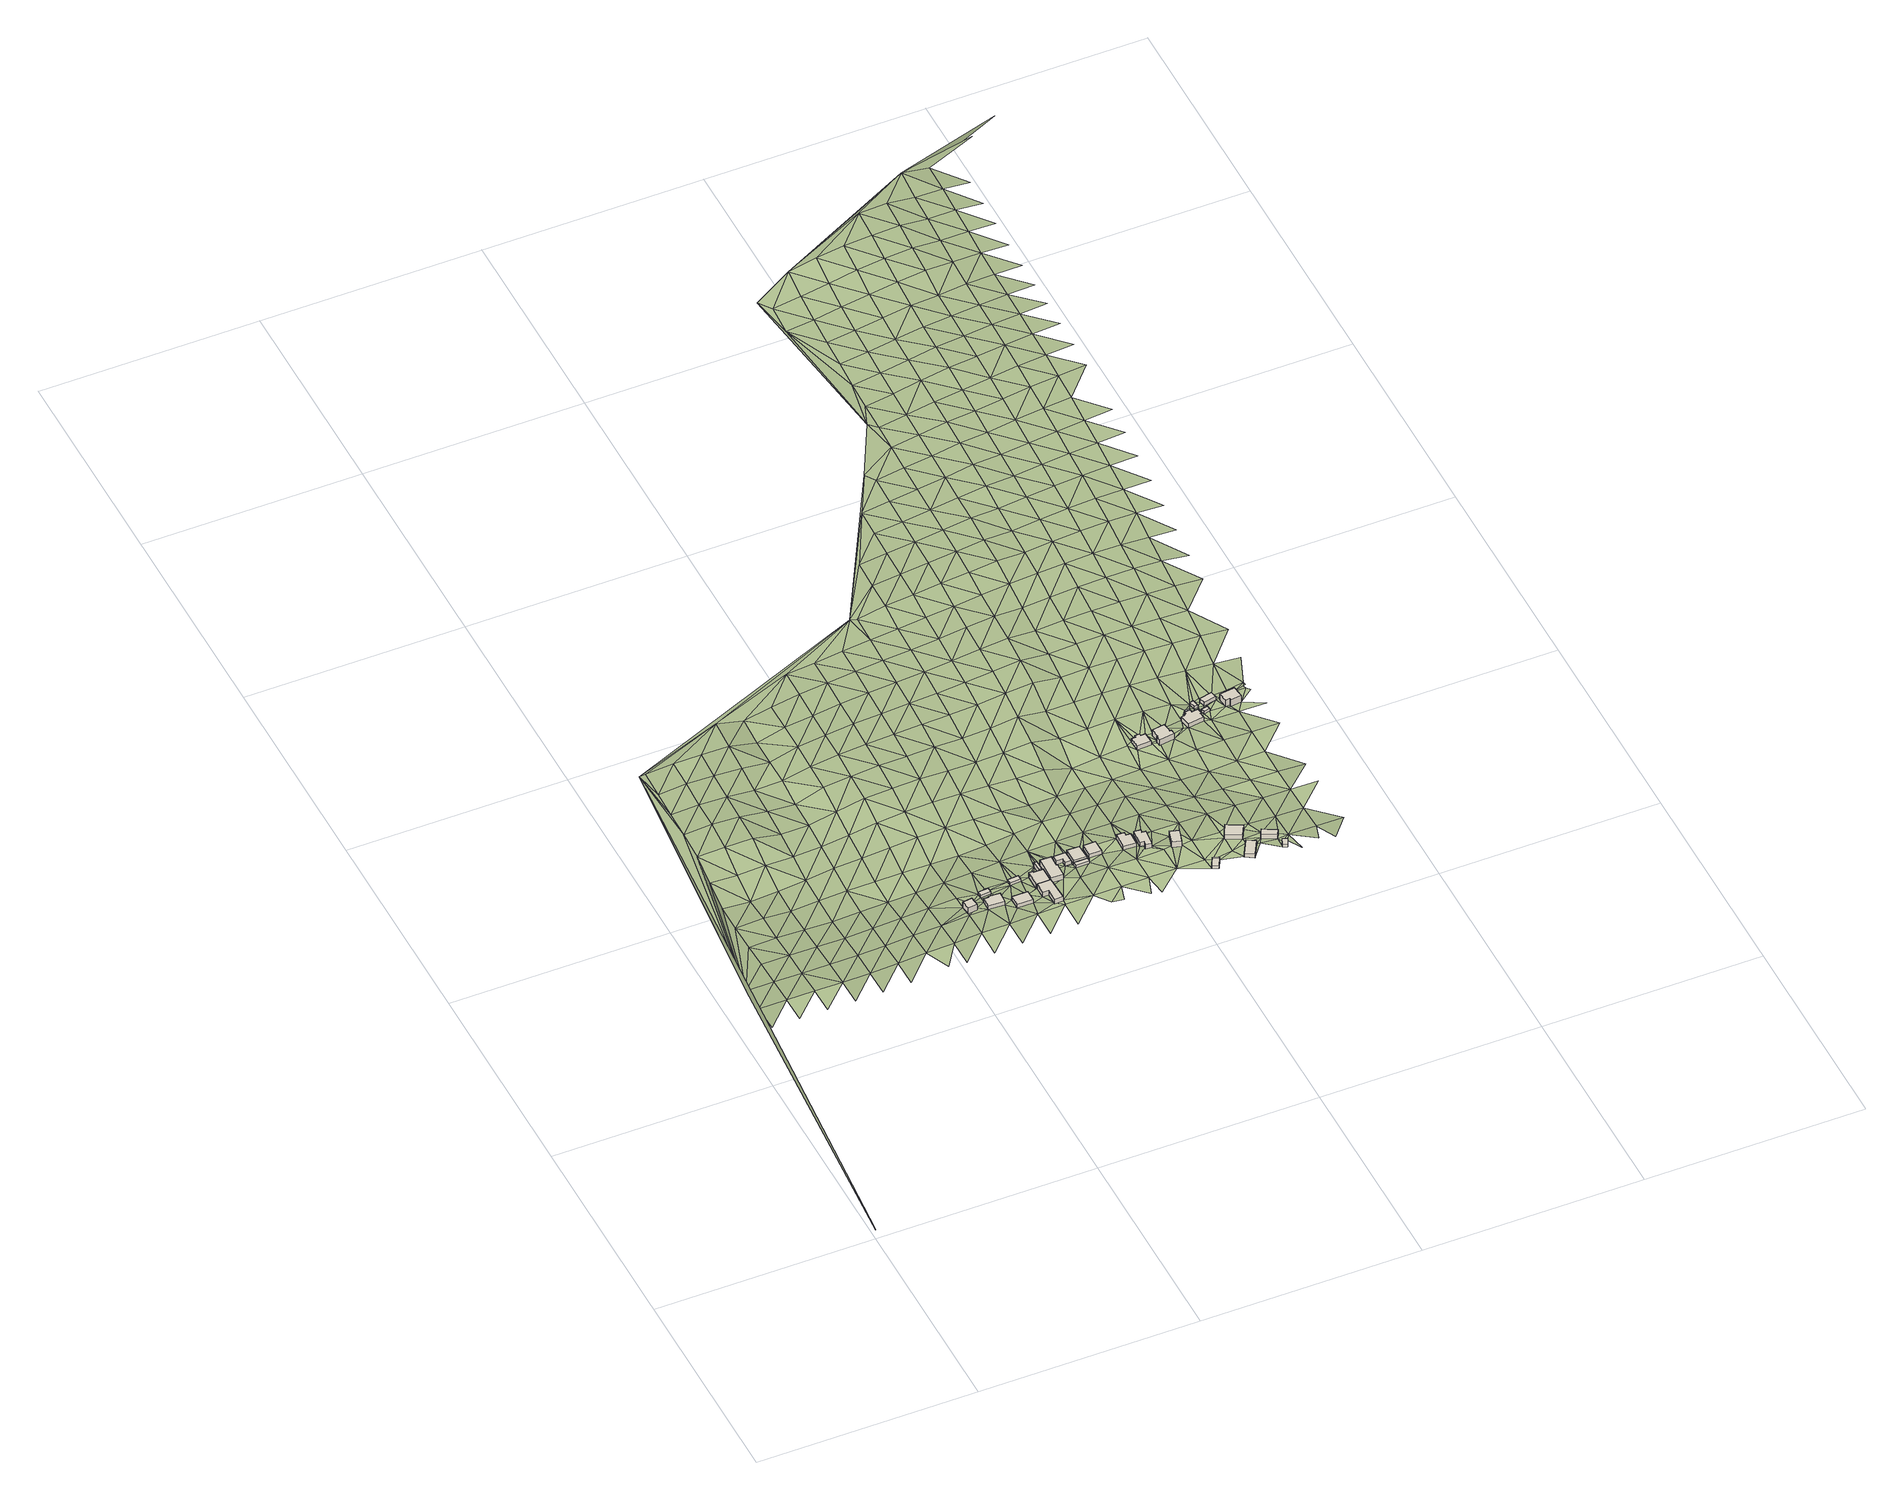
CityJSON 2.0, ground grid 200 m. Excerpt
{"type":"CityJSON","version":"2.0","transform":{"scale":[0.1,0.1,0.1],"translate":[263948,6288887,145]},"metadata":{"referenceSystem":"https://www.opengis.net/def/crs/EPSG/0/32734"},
"CityObjects":{
"building1":{"type":"Building","attributes":{"address":"70 Lang Avenue Mamre 7347 Cape Town","building":"house","building:levels":"1","building_height":4.1,"roof_height":160.22,"ground_height":156.12,"plus_code":"4FRWFFQ6+MFV"},"geometry":[{"type":"Solid","lod":"1","boundaries":[[[[0,1,2,3]],[[1,4,5,2]],[[4,6,7,5]],[[6,0,3,7]],[[3,2,5,7]],[[6,4,1,0]]]]}]},
"building2":{"type":"Building","attributes":{"address":"69 Lang Avenue Mamre 7347 Cape Town","building":"house","building:levels":"1","building_height":4.1,"roof_height":161.01,"ground_height":156.91,"plus_code":"4FRWFFQ6+MHC"},"geometry":[{"type":"Solid","lod":"1","boundaries":[[[[8,9,10,11]],[[9,12,13,10]],[[12,14,15,13]],[[14,16,17,15]],[[16,18,19,17]],[[18,8,11,19]],[[11,10,13,15,17,19]],[[18,16,14,12,9,8]]]]}]},
"building3":{"type":"Building","attributes":{"address":"Mamre 7347 Cape Town","building":"cabin","building:levels":"1","building_height":2.8,"roof_height":157.64,"ground_height":154.84,"plus_code":"4FRWFFQ6+PGH"},"geometry":[{"type":"Solid","lod":"1","boundaries":[[[[20,21,22,23]],[[21,24,25,22]],[[24,26,27,25]],[[26,20,23,27]],[[23,22,25,27]],[[26,24,21,20]]]]}]},
"building4":{"type":"Building","attributes":{"address":"68 Lang Avenue Mamre 7347 Cape Town","building":"house","building:levels":"1","building_height":4.1,"roof_height":162.15,"ground_height":158.05,"plus_code":"4FRWFFQ6+JJQ"},"geometry":[{"type":"Solid","lod":"1","boundaries":[[[[28,29,30,31]],[[29,32,33,30]],[[32,34,35,33]],[[34,28,31,35]],[[31,30,33,35]],[[34,32,29,28]]]]}]},
"building5":{"type":"Building","attributes":{"address":"68 Lang Avenue Mamre 7347 Cape Town","building":"cabin","building:levels":"1","building_height":2.8,"roof_height":159.17,"ground_height":156.37,"plus_code":"4FRWFFQ6+PMM"},"geometry":[{"type":"Solid","lod":"1","boundaries":[[[[36,37,38,39]],[[37,40,41,38]],[[40,42,43,41]],[[42,36,39,43]],[[39,38,41,43]],[[42,40,37,36]]]]}]},
"building6":{"type":"Building","attributes":{"building":"house","building:levels":"1","building_height":4.1,"roof_height":164.06,"ground_height":159.96,"plus_code":"4FRWFFQ6+JQ2"},"geometry":[{"type":"Solid","lod":"1","boundaries":[[[[44,45,46,47]],[[45,48,49,46]],[[48,50,51,49]],[[50,52,53,51]],[[52,54,55,53]],[[54,44,47,55]],[[47,46,49,51,53,55]],[[54,52,50,48,45,44]]]]}]},
"building7":{"type":"Building","attributes":{"address":"67 Lang Avenue Mamre 7347 Cape Town","building":"house","building:levels":"1","building_height":4.1,"roof_height":162.99,"ground_height":158.89,"plus_code":"4FRWFFQ6+MPX"},"geometry":[{"type":"Solid","lod":"1","boundaries":[[[[56,57,58,59]],[[57,60,61,58]],[[60,62,63,61]],[[62,64,65,63]],[[64,66,67,65]],[[66,56,59,67]],[[59,58,61,63,65,67]],[[66,64,62,60,57,56]]]]}]},
"building8":{"type":"Building","attributes":{"address":"Mamre 7347 Cape Town","building":"garage","building:levels":"1","building_height":4.1,"roof_height":161.55,"ground_height":157.45,"plus_code":"4FRWFFQ6+PQV"},"geometry":[{"type":"Solid","lod":"1","boundaries":[[[[68,69,70,71]],[[69,72,73,70]],[[72,74,75,73]],[[74,68,71,75]],[[71,70,73,75]],[[74,72,69,68]]]]}]},
"building9":{"type":"Building","attributes":{"address":"66 Lang Avenue Mamre 7347 Cape Town","building":"house","building:levels":"1","building_height":4.1,"roof_height":162.99,"ground_height":158.89,"plus_code":"4FRWFFQ6+MQX"},"geometry":[{"type":"Solid","lod":"1","boundaries":[[[[76,77,78,79]],[[77,80,81,78]],[[80,82,83,81]],[[82,84,85,83]],[[84,86,87,85]],[[86,76,79,87]],[[79,78,81,83,85,87]],[[86,84,82,80,77,76]]]]}]},
"building10":{"type":"Building","attributes":{"address":"65 Lang Avenue Mamre 7347 Cape Town","building":"house","building:levels":"1","building_height":4.1,"roof_height":161.93,"ground_height":157.83,"plus_code":"4FRWFFQ6+PVR"},"geometry":[{"type":"Solid","lod":"1","boundaries":[[[[88,89,90,91]],[[89,92,93,90]],[[92,94,95,93]],[[94,96,97,95]],[[96,98,99,97]],[[98,88,91,99]],[[91,90,93,95,97,99]],[[98,96,94,92,89,88]]]]}]},
"building11":{"type":"Building","attributes":{"building":"cabin","building:levels":"1","building_height":2.8,"roof_height":160.63,"ground_height":157.83,"plus_code":"4FRWFFQ6+PW2"},"geometry":[{"type":"Solid","lod":"1","boundaries":[[[[100,101,102,103]],[[101,104,105,102]],[[104,106,107,105]],[[106,100,103,107]],[[103,102,105,107]],[[106,104,101,100]]]]}]},
"building12":{"type":"Building","attributes":{"address":"64 Lang Avenue Mamre 7347 Cape Town","building":"house","building:levels":"1","building_height":4.1,"roof_height":161.93,"ground_height":157.83,"plus_code":"4FRWFFQ6+PWV"},"geometry":[{"type":"Solid","lod":"1","boundaries":[[[[108,109,110,111]],[[109,112,113,110]],[[112,114,115,113]],[[114,108,111,115]],[[111,110,113,115]],[[114,112,109,108]]]]}]},
"building13":{"type":"Building","attributes":{"address":"63 Lang Avenue Mamre 7347 Cape Town","building":"house","building:levels":"1","building_height":4.1,"roof_height":162.99,"ground_height":158.89,"plus_code":"4FRWFFQ6+PXM"},"geometry":[{"type":"Solid","lod":"1","boundaries":[[[[116,117,118,119]],[[117,120,121,118]],[[120,122,123,121]],[[122,116,119,123]],[[119,118,121,123]],[[122,120,117,116]]]]}]},
"building14":{"type":"Building","attributes":{"address":"62 Lang Avenue Mamre 7347 Cape Town","building":"house","building:levels":"1","building_height":4.1,"roof_height":162.81,"ground_height":158.71,"plus_code":"4FRWFFQ7+P4C"},"geometry":[{"type":"Solid","lod":"1","boundaries":[[[[124,125,126,127]],[[125,128,129,126]],[[128,130,131,129]],[[130,132,133,131]],[[132,134,135,133]],[[134,124,127,135]],[[127,126,129,131,133,135]],[[134,132,130,128,125,124]]]]}]},
"building15":{"type":"Building","attributes":{"address":"61 Lang Avenue Mamre 7347 Cape Town","building":"house","building:levels":"1","building_height":4.1,"roof_height":163.27,"ground_height":159.17,"plus_code":"4FRWFFQ7+P56"},"geometry":[{"type":"Solid","lod":"1","boundaries":[[[[136,137,138,139]],[[137,140,141,138]],[[140,142,143,141]],[[142,144,145,143]],[[144,146,147,145]],[[146,148,149,147]],[[148,150,151,149]],[[150,136,139,151]],[[139,138,141,143,145,147,149,151]],[[150,148,146,144,142,140,137,136]]]]}]},
"building16":{"type":"Building","attributes":{"address":"59 Lang Avenue Mamre 7347 Cape Town","building":"house","building:levels":"1","building_height":4.1,"roof_height":165.04,"ground_height":160.94,"plus_code":"4FRWFFQ7+M76"},"geometry":[{"type":"Solid","lod":"1","boundaries":[[[[152,153,154,155]],[[153,156,157,154]],[[156,158,159,157]],[[158,152,155,159]],[[155,154,157,159]],[[158,156,153,152]]]]}]},
"building17":{"type":"Building","attributes":{"address":"57 Lang Avenue Mamre 7347 Cape Town","building":"cabin","building:levels":"1","building_height":2.8,"roof_height":163.42,"ground_height":160.62,"plus_code":"4FRWFFQ7+G8G"},"geometry":[{"type":"Solid","lod":"1","boundaries":[[[[160,161,162,163]],[[161,164,165,162]],[[164,166,167,165]],[[166,160,163,167]],[[163,162,165,167]],[[166,164,161,160]]]]}]},
"building18":{"type":"Building","attributes":{"address":"55 Lang Avenue Mamre 7347 Cape Town","building":"house","building:levels":"1","building_height":4.1,"roof_height":163.8,"ground_height":159.7,"plus_code":"4FRWFFQ7+GFM"},"geometry":[{"type":"Solid","lod":"1","boundaries":[[[[168,169,170,171]],[[169,172,173,170]],[[172,174,175,173]],[[174,168,171,175]],[[171,170,173,175]],[[174,172,169,168]]]]}]},
"building19":{"type":"Building","attributes":{"address":"56 Lang Avenue Mamre 7347 Cape Town","building":"house","building:levels":"1","building_height":4.1,"roof_height":164.05,"ground_height":159.95,"plus_code":"4FRWFFQ7+JF6"},"geometry":[{"type":"Solid","lod":"1","boundaries":[[[[176,177,178,179]],[[177,180,181,178]],[[180,182,183,181]],[[182,176,179,183]],[[179,178,181,183]],[[182,180,177,176]]]]}]},
"building20":{"type":"Building","attributes":{"address":"36 Klinker Street Mamre 7347 Cape Town","building":"house","building:levels":"1","building_height":4.1,"roof_height":163.13,"ground_height":159.03,"plus_code":"4FRWFFR7+39M"},"geometry":[{"type":"Solid","lod":"1","boundaries":[[[[184,185,186,187]],[[185,188,189,186]],[[188,190,191,189]],[[190,192,193,191]],[[192,194,195,193]],[[194,196,197,195]],[[196,198,199,197]],[[198,184,187,199]],[[187,186,189,191,193,195,197,199]],[[198,196,194,192,190,188,185,184]]]]}]},
"building21":{"type":"Building","attributes":{"address":"54 Lang Avenue Mamre 7347 Cape Town","building":"house","building:levels":"1","building_height":4.1,"roof_height":163.8,"ground_height":159.7,"plus_code":"4FRWFFQ7+HH7"},"geometry":[{"type":"Solid","lod":"1","boundaries":[[[[200,201,202,203]],[[201,204,205,202]],[[204,206,207,205]],[[206,200,203,207]],[[203,202,205,207]],[[206,204,201,200]]]]}]},
"building22":{"type":"Building","attributes":{"building":"cabin","building:levels":"1","building_height":2.8,"roof_height":161.77,"ground_height":158.97,"plus_code":"4FRWFFQ7+GH9"},"geometry":[{"type":"Solid","lod":"1","boundaries":[[[[208,209,210,211]],[[209,212,213,210]],[[212,214,215,213]],[[214,208,211,215]],[[211,210,213,215]],[[214,212,209,208]]]]}]},
"building23":{"type":"Building","attributes":{"address":"35 Klinker Street Mamre 7347 Cape Town","building":"house","building:levels":"1","building_height":4.1,"roof_height":165.32,"ground_height":161.22,"plus_code":"4FRWFFR7+3FR"},"geometry":[{"type":"Solid","lod":"1","boundaries":[[[[216,217,218,219]],[[217,220,221,218]],[[220,222,223,221]],[[222,224,225,223]],[[224,226,227,225]],[[226,228,229,227]],[[228,230,231,229]],[[230,216,219,231]],[[219,218,221,223,225,227,229,231]],[[230,228,226,224,222,220,217,216]]]]}]},
"building24":{"type":"Building","attributes":{"address":"33 Klinker Street Mamre 7347 Cape Town","building":"house","building:levels":"1","building_height":4.1,"roof_height":162.98,"ground_height":158.88,"plus_code":"4FRWFFR7+4H8"},"geometry":[{"type":"Solid","lod":"1","boundaries":[[[[232,233,234,235]],[[233,236,237,234]],[[236,238,239,237]],[[238,240,241,239]],[[240,242,243,241]],[[242,244,245,243]],[[244,246,247,245]],[[246,248,249,247]],[[248,250,251,249]],[[250,252,253,251]],[[252,254,255,253]],[[254,232,235,255]],[[235,234,237,239,241,243,245,247,249,251,253,255]],[[254,252,250,248,246,244,242,240,238,236,233,232]]]]}]},
"building25":{"type":"Building","attributes":{"building":"cabin","building:levels":"1","building_height":2.8,"roof_height":164.26,"ground_height":161.46,"plus_code":"4FRWFFR7+5J3"},"geometry":[{"type":"Solid","lod":"1","boundaries":[[[[256,257,258,259]],[[257,260,261,258]],[[260,262,263,261]],[[262,256,259,263]],[[259,258,261,263]],[[262,260,257,256]]]]}]},
"building26":{"type":"Building","attributes":{"building":"cabin","building:levels":"1","building_height":2.8,"roof_height":161.03,"ground_height":158.23,"plus_code":"4FRWFFR7+4JQ"},"geometry":[{"type":"Solid","lod":"1","boundaries":[[[[264,265,266,267]],[[265,268,269,266]],[[268,270,271,269]],[[270,264,267,271]],[[267,266,269,271]],[[270,268,265,264]]]]}]},
"building27":{"type":"Building","attributes":{"address":"Klinker Street Mamre 7347 Cape Town","building":"house","building:levels":"1","building_height":4.1,"roof_height":165.56,"ground_height":161.46,"plus_code":"4FRWFFR7+5M3"},"geometry":[{"type":"Solid","lod":"1","boundaries":[[[[272,273,274,275]],[[273,276,277,274]],[[276,278,279,277]],[[278,272,275,279]],[[275,274,277,279]],[[278,276,273,272]]]]}]},
"building28":{"type":"Building","attributes":{"address":"31 Klinker Street Mamre 7347 Cape Town","building":"house","building:levels":"1","building_height":4.1,"roof_height":164.66,"ground_height":160.56,"plus_code":"4FRWFFR7+4QR"},"geometry":[{"type":"Solid","lod":"1","boundaries":[[[[280,281,282,283]],[[281,284,285,282]],[[284,286,287,285]],[[286,288,289,287]],[[288,290,291,289]],[[290,280,283,291]],[[283,282,285,287,289,291]],[[290,288,286,284,281,280]]]]}]},
"terrain1":{"type":"TINRelief","geometry":[{"type":"CompositeSurface","lod":"1","boundaries":[[[292,293,294]],[[295,296,297]],[[292,295,298]],[[295,297,298]],[[299,292,298]],[[300,301,297]],[[302,292,299]],[[303,292,302]],[[304,298,297]],[[305,292,303]],[[297,301,304]],[[299,298,306]],[[307,292,305]],[[299,306,302]],[[308,292,307]],[[306,298,304]],[[301,309,310]],[[311,292,308]],[[312,303,302]],[[301,310,304]],[[302,306,312]],[[311,293,292]],[[303,313,305]],[[314,303,312]],[[304,315,306]],[[310,316,304]],[[307,305,313]],[[303,314,313]],[[316,315,304]],[[317,312,306]],[[318,308,307]],[[319,320,310]],[[317,306,315]],[[307,313,318]],[[314,312,321]],[[322,316,310]],[[311,308,323]],[[308,318,324]],[[312,317,321]],[[311,325,293]],[[313,314,326]],[[320,322,310]],[[315,316,327]],[[308,324,323]],[[328,293,325]],[[325,311,329]],[[314,321,326]],[[318,313,330]],[[327,316,322]],[[293,328,331]],[[317,315,332]],[[311,323,329]],[[328,325,333]],[[330,324,318]],[[320,334,335]],[[330,313,326]],[[315,327,332]],[[336,321,317]],[[325,329,333]],[[331,328,337]],[[322,320,338]],[[339,323,324]],[[324,330,340]],[[317,332,336]],[[321,341,326]],[[328,333,337]],[[335,338,320]],[[322,342,327]],[[324,340,339]],[[326,341,330]],[[343,329,323]],[[321,336,341]],[[342,322,338]],[[344,332,327]],[[323,339,343]],[[329,345,333]],[[340,330,346]],[[347,335,348]],[[293,331,349]],[[342,344,327]],[[341,346,330]],[[350,336,332]],[[329,343,345]],[[337,333,351]],[[352,339,340]],[[353,338,335]],[[340,346,352]],[[332,344,350]],[[331,337,349]],[[341,336,354]],[[333,345,351]],[[335,347,353]],[[338,355,342]],[[356,343,339]],[[339,352,356]],[[336,350,354]],[[346,341,357]],[[355,338,353]],[[344,342,358]],[[345,343,359]],[[341,354,357]],[[343,356,360]],[[352,346,361]],[[344,358,350]],[[358,342,355]],[[362,363,347]],[[337,351,349]],[[343,360,359]],[[345,364,351]],[[352,361,356]],[[353,347,365]],[[361,346,357]],[[350,366,354]],[[345,359,364]],[[358,367,350]],[[365,347,363]],[[355,353,368]],[[360,356,369]],[[361,369,356]],[[350,367,366]],[[370,357,354]],[[351,364,349]],[[353,365,368]],[[371,358,355]],[[359,360,372]],[[373,374,363]],[[354,366,370]],[[369,375,360]],[[361,357,376]],[[371,355,368]],[[359,372,364]],[[367,358,377]],[[360,375,372]],[[369,361,376]],[[378,365,363]],[[376,357,370]],[[358,371,377]],[[366,367,379]],[[363,374,378]],[[0,368,365]],[[349,364,380]],[[381,375,369]],[[372,382,364]],[[369,376,381]],[[367,377,379]],[[365,378,383]],[[366,384,370]],[[383,0,365]],[[364,382,380]],[[371,368,385]],[[368,0,386]],[[372,375,387]],[[388,374,389]],[[366,379,384]],[[375,381,390]],[[391,376,370]],[[386,385,368]],[[378,374,8]],[[372,387,382]],[[392,377,371]],[[375,390,387]],[[383,378,393]],[[293,349,394]],[[391,370,384]],[[6,386,0]],[[381,376,395]],[[8,374,388]],[[371,385,392]],[[378,8,393]],[[380,382,396]],[[377,397,379]],[[395,390,381]],[[382,387,396]],[[395,376,391]],[[18,6,393]],[[386,6,26]],[[386,26,385]],[[384,379,397]],[[393,8,18]],[[377,392,397]],[[380,398,349]],[[18,20,6]],[[26,6,20]],[[399,380,396]],[[388,9,8]],[[14,20,18]],[[18,16,14]],[[400,387,390]],[[391,384,401]],[[388,402,403]],[[390,395,404]],[[405,385,26]],[[20,14,21]],[[397,401,384]],[[388,29,9]],[[385,406,392]],[[390,404,400]],[[24,407,26]],[[12,21,14]],[[396,387,408]],[[395,391,409]],[[29,388,403]],[[407,405,26]],[[401,409,391]],[[385,405,406]],[[12,9,28]],[[9,29,28]],[[380,399,398]],[[397,392,410]],[[387,400,408]],[[399,396,411]],[[412,404,395]],[[24,21,42]],[[21,12,42]],[[407,24,40]],[[410,401,397]],[[42,12,28]],[[407,40,405]],[[409,412,395]],[[392,406,410]],[[32,29,403]],[[411,396,408]],[[42,40,24]],[[42,28,34]],[[404,413,400]],[[414,403,415]],[[412,416,404]],[[401,417,409]],[[406,405,418]],[[32,403,419]],[[401,410,420]],[[411,398,399]],[[405,40,418]],[[404,416,413]],[[48,34,32]],[[42,34,36]],[[421,408,400]],[[412,409,417]],[[401,420,417]],[[40,37,422]],[[48,32,419]],[[403,414,419]],[[422,418,40]],[[423,410,406]],[[45,34,48]],[[34,424,36]],[[45,424,34]],[[422,37,418]],[[413,421,400]],[[423,406,418]],[[48,419,50]],[[349,398,394]],[[425,411,408]],[[426,416,412]],[[37,36,64]],[[36,424,64]],[[414,427,419]],[[412,417,426]],[[424,45,44]],[[428,420,410]],[[411,425,398]],[[37,69,418]],[[425,408,421]],[[410,423,429]],[[69,37,64]],[[44,430,424]],[[416,431,413]],[[414,432,433]],[[427,434,44]],[[69,64,62]],[[62,60,72]],[[410,429,428]],[[416,426,435]],[[434,430,44]],[[417,420,436]],[[414,433,427]],[[60,57,72]],[[72,69,62]],[[437,434,427]],[[438,57,430]],[[423,418,439]],[[440,418,69]],[[416,435,431]],[[398,425,441]],[[74,72,57]],[[430,434,437]],[[421,413,442]],[[438,430,437]],[[57,438,86]],[[420,428,436]],[[86,74,57]],[[74,443,68]],[[74,86,443]],[[426,417,444]],[[439,429,423]],[[68,443,86]],[[439,418,440]],[[69,68,440]],[[421,442,425]],[[86,440,68]],[[445,437,427]],[[442,413,431]],[[433,445,427]],[[444,435,426]],[[444,417,436]],[[440,86,84]],[[446,428,429]],[[447,441,425]],[[82,448,89]],[[429,439,446]],[[448,437,94]],[[440,84,88]],[[89,84,82]],[[88,84,89]],[[89,448,94]],[[447,425,442]],[[437,445,101]],[[431,435,449]],[[94,437,101]],[[398,441,394]],[[435,444,450]],[[89,94,92]],[[436,428,451]],[[88,452,440]],[[428,446,453]],[[454,455,433]],[[439,440,456]],[[435,450,449]],[[441,447,457]],[[94,101,100]],[[96,94,100]],[[442,431,458]],[[436,451,444]],[[433,459,445]],[[428,453,451]],[[112,96,100]],[[452,88,98]],[[112,98,96]],[[445,460,101]],[[439,456,446]],[[455,454,461]],[[456,440,452]],[[112,109,98]],[[447,442,458]],[[100,462,112]],[[458,431,449]],[[455,459,433]],[[98,109,452]],[[450,444,463]],[[460,445,459]],[[112,462,464]],[[394,441,457]],[[453,446,465]],[[452,109,466]],[[451,463,444]],[[447,467,457]],[[456,465,446]],[[117,462,460]],[[464,462,117]],[[449,450,468]],[[447,458,467]],[[117,116,464]],[[464,116,466]],[[117,460,120]],[[450,463,468]],[[120,460,459]],[[451,453,469]],[[466,470,452]],[[465,471,453]],[[472,456,452]],[[459,455,473]],[[466,116,470]],[[467,474,457]],[[455,475,473]],[[476,458,449]],[[477,449,468]],[[453,471,469]],[[457,474,394]],[[463,451,478]],[[116,122,470]],[[472,452,470]],[[467,458,476]],[[459,125,120]],[[465,456,479]],[[476,449,477]],[[451,469,478]],[[459,473,480]],[[471,465,479]],[[468,463,481]],[[120,124,122]],[[125,459,480]],[[456,472,479]],[[474,482,394]],[[483,474,467]],[[122,124,470]],[[468,481,477]],[[124,120,125]],[[483,467,476]],[[481,463,478]],[[471,484,469]],[[473,485,486]],[[487,482,474]],[[471,479,484]],[[477,488,476]],[[124,489,470]],[[472,470,490]],[[480,473,486]],[[125,480,128]],[[483,487,474]],[[394,482,491]],[[488,477,481]],[[137,128,480]],[[492,478,469]],[[484,493,469]],[[490,470,489]],[[494,137,480]],[[134,489,124]],[[495,483,476]],[[496,479,472]],[[487,497,482]],[[134,132,130]],[[494,480,498]],[[495,476,488]],[[469,493,492]],[[498,480,486]],[[136,128,137]],[[136,130,128]],[[134,136,489]],[[137,494,499]],[[130,136,134]],[[481,478,500]],[[482,497,491]],[[472,490,496]],[[501,484,479]],[[487,483,502]],[[394,491,503]],[[494,498,504]],[[488,481,500]],[[483,495,502]],[[500,478,492]],[[484,501,493]],[[501,479,496]],[[489,136,505]],[[506,507,508]],[[486,509,498]],[[510,497,487]],[[509,504,498]],[[504,511,506]],[[136,507,505]],[[507,506,511]],[[512,495,488]],[[513,490,489]],[[487,502,510]],[[486,514,509]],[[515,492,493]],[[511,504,152]],[[152,504,509]],[[488,500,512]],[[507,511,505]],[[486,516,514]],[[486,517,516]],[[493,501,515]],[[513,489,505]],[[497,518,491]],[[394,503,519]],[[520,496,490]],[[497,510,521]],[[522,502,495]],[[495,512,523]],[[501,496,520]],[[524,500,492]],[[497,521,518]],[[492,515,525]],[[490,513,520]],[[517,526,516]],[[511,527,505]],[[528,503,491]],[[527,511,152]],[[495,523,522]],[[514,516,529]],[[514,529,530]],[[510,502,531]],[[525,524,492]],[[512,500,532]],[[515,501,533]],[[527,152,530]],[[491,518,528]],[[505,534,513]],[[531,521,510]],[[527,530,529]],[[533,501,520]],[[531,502,522]],[[532,523,512]],[[534,505,527]],[[532,500,524]],[[516,526,535]],[[535,529,516]],[[526,536,537]],[[538,525,515]],[[503,528,539]],[[513,540,520]],[[541,394,519]],[[533,538,515]],[[542,518,521]],[[521,531,543]],[[540,513,534]],[[539,519,503]],[[526,537,535]],[[537,536,544]],[[529,545,527]],[[522,523,546]],[[523,532,547]],[[548,533,520]],[[524,525,549]],[[529,535,550]],[[521,543,542]],[[538,551,525]],[[534,527,545]],[[528,518,552]],[[522,546,531]],[[523,547,546]],[[550,545,529]],[[548,520,540]],[[524,549,532]],[[551,549,525]],[[552,539,528]],[[174,537,544]],[[518,542,552]],[[537,553,535]],[[533,554,538]],[[555,540,534]],[[543,531,556]],[[535,557,550]],[[533,548,558]],[[547,532,559]],[[553,537,174]],[[545,555,534]],[[546,556,531]],[[550,557,545]],[[519,539,560]],[[549,559,532]],[[554,533,558]],[[551,538,561]],[[548,540,562]],[[560,539,552]],[[542,543,563]],[[548,196,558]],[[564,172,565]],[[556,566,543]],[[555,562,540]],[[553,174,567]],[[568,546,547]],[[559,569,547]],[[538,554,561]],[[172,567,174]],[[194,558,196]],[[557,570,545]],[[542,563,552]],[[549,551,571]],[[543,566,563]],[[182,572,557]],[[560,573,519]],[[194,554,558]],[[548,574,196]],[[564,567,172]],[[553,575,182]],[[555,545,570]],[[547,569,568]],[[562,574,548]],[[567,575,553]],[[554,194,190]],[[559,549,571]],[[556,546,576]],[[194,192,190]],[[570,557,572]],[[519,573,577]],[[551,561,571]],[[577,541,519]],[[572,182,575]],[[554,190,578]],[[579,560,552]],[[204,567,564]],[[580,196,574]],[[566,556,576]],[[564,209,204]],[[579,552,563]],[[546,568,576]],[[581,569,559]],[[582,583,578]],[[562,555,584]],[[570,585,555]],[[554,578,586]],[[580,574,587]],[[573,560,588]],[[583,580,589]],[[559,571,581]],[[208,204,209]],[[587,589,580]],[[563,566,590]],[[591,561,554]],[[574,562,584]],[[575,592,572]],[[555,585,584]],[[589,593,583]],[[588,560,579]],[[578,583,586]],[[593,589,594]],[[204,208,595]],[[566,576,590]],[[204,595,206]],[[574,226,587]],[[593,586,583]],[[206,592,575]],[[214,595,208]],[[577,573,596]],[[572,597,570]],[[568,569,598]],[[569,581,599]],[[554,586,591]],[[600,595,214]],[[579,563,601]],[[602,571,561]],[[573,588,596]],[[595,592,206]],[[585,570,597]],[[586,593,603]],[[590,601,563]],[[569,599,598]],[[592,597,572]],[[604,574,584]],[[574,604,226]],[[605,541,577]],[[606,576,568]],[[602,561,591]],[[581,571,607]],[[579,608,588]],[[603,609,228]],[[596,610,577]],[[611,584,585]],[[579,601,608]],[[568,598,606]],[[607,599,581]],[[612,228,226]],[[590,576,613]],[[603,228,612]],[[611,585,597]],[[607,571,602]],[[605,577,610]],[[614,586,603]],[[614,591,586]],[[592,595,615]],[[595,616,617]],[[605,618,541]],[[226,604,619]],[[601,590,613]],[[596,588,620]],[[604,584,621]],[[619,612,226]],[[588,608,622]],[[613,576,606]],[[603,612,623]],[[621,584,611]],[[595,617,615]],[[614,603,623]],[[597,592,624]],[[610,596,620]],[[625,598,599]],[[599,607,626]],[[620,588,622]],[[612,619,623]],[[601,627,608]],[[602,591,628]],[[591,614,629]],[[630,619,604]],[[611,597,624]],[[627,601,613]],[[599,626,625]],[[615,624,592]],[[630,604,621]],[[631,632,623]],[[633,614,623]],[[602,628,607]],[[634,606,598]],[[635,618,605]],[[605,610,636]],[[633,623,632]],[[628,591,629]],[[632,637,633]],[[622,608,638]],[[620,636,610]],[[639,621,611]],[[633,257,614]],[[635,640,618]],[[619,630,250]],[[638,608,627]],[[598,625,634]],[[641,617,642]],[[614,257,629]],[[626,607,643]],[[613,606,644]],[[615,617,641]],[[645,635,605]],[[633,646,257]],[[611,624,639]],[[233,260,646]],[[622,647,620]],[[640,648,618]],[[643,607,628]],[[636,645,605]],[[260,257,646]],[[260,233,232]],[[618,649,650]],[[618,648,649]],[[252,250,254]],[[250,630,651]],[[627,613,644]],[[647,622,638]],[[644,606,634]],[[651,254,250]],[[262,260,232]],[[268,232,254]],[[626,652,625]],[[630,621,653]],[[654,640,635]],[[254,651,268]],[[621,639,655]],[[232,265,262]],[[232,268,265]],[[656,629,257]],[[615,657,624]],[[620,658,636]],[[652,626,643]],[[256,262,273]],[[645,654,635]],[[276,262,265]],[[268,651,270]],[[276,273,262]],[[627,659,638]],[[651,630,653]],[[628,629,660]],[[650,649,661]],[[256,656,257]],[[658,620,647]],[[621,655,653]],[[662,256,273]],[[265,663,276]],[[648,664,649]],[[625,665,634]],[[640,666,648]],[[659,627,644]],[[662,656,256]],[[639,624,667]],[[643,628,660]],[[645,636,668]],[[651,284,270]],[[665,625,652]],[[660,629,656]],[[664,669,649]],[[654,666,640]],[[278,276,663]],[[273,272,662]],[[270,278,663]],[[647,638,670]],[[649,671,661]],[[668,636,658]],[[667,655,639]],[[656,662,272]],[[634,672,644]],[[664,648,673]],[[653,674,651]],[[670,638,659]],[[669,671,649]],[[270,284,278]],[[651,674,284]],[[654,645,675]],[[672,634,665]],[[650,661,676]],[[666,673,648]],[[652,643,677]],[[647,678,658]],[[272,278,679]],[[660,680,643]],[[675,645,668]],[[679,278,284]],[[659,644,681]],[[682,669,664]],[[678,647,670]],[[671,683,661]],[[286,284,288]],[[665,652,677]],[[288,284,674]],[[653,655,684]],[[643,680,677]],[[679,685,272]],[[681,644,672]],[[272,686,656]],[[673,682,664]],[[668,658,687]],[[654,688,666]],[[675,689,654]],[[683,676,661]],[[674,290,288]],[[659,690,670]],[[674,653,684]],[[660,656,691]],[[671,669,692]],[[687,658,678]],[[686,272,685]],[[693,685,679]],[[665,694,672]],[[673,666,688]],[[690,659,681]],[[682,692,669]],[[654,689,688]],[[680,660,691]],[[695,675,668]],[[694,665,677]],[[691,656,686]],[[678,670,696]],[[697,683,671]],[[290,674,698]],[[687,695,668]],[[673,699,682]],[[696,670,690]],[[692,697,671]],[[290,700,693]],[[693,701,685]],[[680,702,677]],[[685,701,686]],[[681,672,703]],[[689,675,704]],[[672,694,705]],[[688,699,673]],[[678,706,687]],[[707,676,683]],[[708,700,290]],[[693,700,709]],[[702,680,691]],[[695,704,675]],[[693,709,701]],[[690,681,703]],[[710,692,682]],[[706,678,696]],[[672,705,703]],[[697,707,683]],[[694,677,711]],[[689,712,688]],[[709,713,701]],[[682,699,710]],[[695,687,714]],[[711,677,702]],[[686,701,715]],[[689,704,712]],[[691,686,716]],[[697,692,717]],[[714,687,706]],[[707,718,676]],[[696,690,719]],[[694,720,705]],[[699,688,721]],[[703,722,690]],[[710,717,692]],[[702,691,716]],[[704,695,723]],[[694,711,720]],[[721,688,712]],[[706,696,719]],[[724,707,697]],[[690,722,719]],[[723,695,714]],[[725,710,699]],[[717,724,697]],[[703,705,726]],[[704,727,712]],[[720,728,705]],[[721,725,699]],[[711,702,729]],[[706,730,714]],[[731,718,707]],[[727,704,723]],[[722,703,726]],[[705,728,726]],[[719,730,706]],[[724,731,707]],[[729,720,711]],[[717,710,732]],[[712,733,721]],[[725,734,710]],[[650,676,735]],[[723,714,736]],[[676,718,737]],[[712,727,733]],[[722,738,719]],[[724,717,732]],[[730,736,714]],[[710,734,732]],[[731,739,718]],[[728,720,740]],[[725,721,741]],[[738,722,726]],[[741,721,733]],[[742,730,719]],[[723,743,727]],[[724,744,731]],[[736,745,723]],[[726,728,746]],[[734,725,747]],[[738,742,719]],[[732,744,724]],[[733,727,743]],[[723,745,743]],[[747,725,741]],[[718,739,737]],[[736,730,748]],[[739,731,749]],[[738,726,750]],[[734,751,732]],[[730,742,748]],[[744,749,731]],[[751,734,747]],[[745,736,752]],[[741,733,753]],[[743,754,733]],[[755,742,738]],[[756,744,732]],[[748,752,736]],[[749,757,739]],[[747,741,753]],[[756,732,751]],[[733,754,753]],[[757,737,739]],[[748,742,758]],[[745,759,743]],[[749,744,760]],[[752,761,745]],[[747,762,751]],[[737,735,676]],[[744,756,760]],[[754,743,759]],[[745,761,759]],[[753,762,747]],[[763,752,748]],[[757,749,764]],[[756,751,765]],[[749,760,764]],[[754,766,753]],[[762,765,751]],[[767,761,752]],[[737,757,768]],[[766,754,759]],[[764,768,757]],[[769,760,756]],[[770,762,753]],[[765,771,756]],[[766,770,753]],[[759,761,772]],[[764,760,769]],[[768,773,737]],[[756,771,769]],[[765,762,774]],[[759,772,766]],[[762,770,774]],[[775,768,764]],[[771,765,776]],[[775,764,769]],[[770,766,777]],[[774,776,765]],[[737,773,735]],[[778,773,768]],[[775,778,768]],[[769,771,779]],[[770,780,774]],[[776,781,771]],[[735,782,650]],[[775,769,779]],[[778,783,773]],[[771,781,779]],[[776,774,784]],[[783,735,773]],[[778,775,785]],[[781,776,786]],[[779,785,775]],[[783,778,787]],[[781,788,779]],[[778,785,787]],[[735,783,789]],[[785,779,790]],[[787,789,783]],[[785,791,787]],[[789,792,735]],[[789,787,793]],[[792,789,794]],[[735,792,795]]]}]}
},
"vertices":[
[2259,3186,89],[2269,3098,89],[2269,3098,152],[2259,3186,152],[2353,3107,89],[2353,3107,152],[2343,3196,89],[2343,3196,152],
[2422,3046,119],[2570,3038,119],[2570,3038,160],[2422,3046,160],[2576,3146,119],[2576,3146,160],[2471,3151,119],[2471,3151,160],[2470,3140,119],[2470,3140,160],[2427,3142,119],[2427,3142,160],
[2436,3218,98],[2528,3224,98],[2528,3224,126],[2436,3218,126],[2526,3272,98],[2526,3272,126],[2433,3267,98],[2433,3267,126],
[2641,3056,131],[2641,2951,131],[2641,2951,172],[2641,3056,172],[2784,2951,131],[2784,2951,172],[2784,3057,131],[2784,3057,172],
[2806,3241,114],[2805,3290,114],[2805,3290,142],[2806,3241,142],[2710,3282,114],[2710,3282,142],[2710,3235,114],[2710,3235,142],
[3005,3088,139],[2882,3088,139],[2882,3088,191],[3005,3088,191],[2882,2978,139],[2882,2978,191],[2936,2979,139],[2936,2979,191],[2938,2860,139],[2938,2860,191],[3012,2862,139],[3012,2862,191],
[3006,3093,124],[3005,3237,124],[3005,3237,180],[3006,3093,180],[2921,3236,124],[2921,3236,180],[2921,3248,124],[2921,3248,180],[2883,3247,124],[2883,3247,180],[2880,3097,124],[2880,3097,180],
[3002,3353,124],[2973,3353,124],[2973,3353,166],[3002,3353,166],[2975,3259,124],[2975,3259,166],[3004,3259,124],[3004,3259,166],
[3016,3114,124],[3130,3110,124],[3130,3110,180],[3016,3114,180],[3135,3237,124],[3135,3237,180],[3123,3238,124],[3123,3238,180],[3127,3342,124],[3127,3342,180],[3024,3346,124],[3024,3346,180],
[3147,3349,128],[3149,3286,128],[3149,3286,169],[3147,3349,169],[3208,3288,128],[3208,3288,169],[3209,3242,128],[3209,3242,169],[3261,3243,128],[3261,3243,169],[3258,3351,128],[3258,3351,169],
[3275,3226,128],[3275,3187,128],[3275,3187,156],[3275,3226,156],[3401,3188,128],[3401,3188,156],[3401,3226,128],[3401,3226,156],
[3392,3369,128],[3282,3369,128],[3282,3369,169],[3392,3369,169],[3281,3234,128],[3281,3234,169],[3397,3233,128],[3397,3233,169],
[3421,3354,139],[3422,3236,139],[3422,3236,180],[3421,3354,180],[3533,3236,139],[3533,3236,180],[3532,3355,139],[3532,3355,180],
[3720,3358,137],[3713,3206,137],[3713,3206,178],[3720,3358,178],[3828,3201,137],[3828,3201,178],[3833,3321,137],[3833,3321,178],[3791,3323,137],[3791,3323,178],[3792,3355,137],[3792,3355,178],
[3867,3329,137],[3853,3190,137],[3853,3190,183],[3867,3329,183],[3893,3186,137],[3893,3186,183],[3889,3143,137],[3889,3143,183],[3941,3138,137],[3941,3138,183],[3957,3289,137],[3957,3289,183],[3922,3293,137],[3922,3293,183],[3925,3323,137],[3925,3323,183],
[4124,3192,142],[4085,3066,142],[4085,3066,200],[4124,3192,200],[4164,3042,142],[4164,3042,200],[4203,3168,142],[4203,3168,200],
[4316,2776,155],[4272,2689,155],[4272,2689,184],[4316,2776,184],[4327,2661,155],[4327,2661,184],[4371,2749,155],[4371,2749,184],
[4573,2705,147],[4653,2660,147],[4653,2660,188],[4573,2705,188],[4733,2804,147],[4733,2804,188],[4653,2849,147],[4653,2849,188],
[4572,3083,142],[4517,2978,142],[4517,2978,191],[4572,3083,191],[4653,2907,142],[4653,2907,191],[4708,3012,142],[4708,3012,191],
[4438,4344,140],[4396,4341,140],[4396,4341,181],[4438,4344,181],[4394,4362,140],[4394,4362,181],[4352,4359,140],[4352,4359,181],[4353,4340,140],[4353,4340,181],[4311,4338,140],[4311,4338,181],[4318,4235,140],[4318,4235,181],[4444,4243,140],[4444,4243,181],
[4821,2914,140],[4792,2859,140],[4792,2859,188],[4821,2914,188],[4917,2793,140],[4917,2793,188],[4946,2848,140],[4946,2848,188],
[4941,2758,140],[4912,2689,140],[4912,2689,168],[4941,2758,168],[4951,2673,140],[4951,2673,168],[4980,2742,140],[4980,2742,168],
[4615,4358,139],[4498,4341,139],[4498,4341,203],[4615,4358,203],[4511,4253,139],[4511,4253,203],[4499,4251,139],[4499,4251,203],[4506,4205,139],[4506,4205,203],[4647,4226,139],[4647,4226,203],[4640,4272,139],[4640,4272,203],[4627,4270,139],[4627,4270,203],
[4951,4429,132],[4893,4421,132],[4893,4421,180],[4951,4429,180],[4889,4449,132],[4889,4449,180],[4839,4442,132],[4839,4442,180],[4841,4422,132],[4841,4422,180],[4824,4420,132],[4824,4420,180],[4825,4407,132],[4825,4407,180],[4790,4402,132],[4790,4402,180],[4805,4303,132],[4805,4303,180],[4956,4324,132],[4956,4324,180],[4949,4374,132],[4949,4374,180],[4959,4376,132],[4959,4376,180],
[4953,4523,165],[4920,4516,165],[4920,4516,193],[4953,4523,193],[4933,4454,165],[4933,4454,193],[4966,4462,165],[4966,4462,193],
[5044,4449,132],[4987,4436,132],[4987,4436,160],[5044,4449,160],[4995,4400,132],[4995,4400,160],[5053,4414,132],[5053,4414,160],
[5123,4539,165],[5008,4512,165],[5008,4512,206],[5123,4539,206],[5022,4453,165],[5022,4453,206],[5137,4480,165],[5137,4480,206],
[5322,4518,128],[5183,4501,128],[5183,4501,197],[5322,4518,197],[5194,4410,128],[5194,4410,197],[5231,4415,128],[5231,4415,197],[5233,4395,128],[5233,4395,197],[5335,4407,128],[5335,4407,197],
[245,3055,63],[439,5554,244],[1,2,98],[245,2805,77],[245,2550,89],[496,2805,78],[496,3055,63],[496,3305,45],[496,2550,89],[747,2805,76],[496,3550,28],[496,3810,16],[747,3055,62],[496,4060,18],[747,3305,47],[496,4310,97],[496,4555,179],[747,2550,87],[998,2805,74],[496,4815,206],[747,3550,31],[747,4060,1],[747,3810,30],[998,3305,41],[998,3055,60],[998,3550,24],[747,4310,85],[998,2550,85],[1249,2805,77],[998,3810,9],[1249,3055,61],[747,4815,220],[747,4555,187],[496,5065,215],[998,4060,16],[1249,3305,41],[496,5310,231],[747,5065,228],[998,4310,94],[496,5560,244],[1249,3550,16],[747,5310,253],[1249,2550,88],[1501,2805,88],[1249,3810,26],[747,5560,264],[1501,3055,71],[998,4815,205],[998,4555,186],[1249,4060,43],[1501,3305,50],[998,5065,214],[1501,3550,24],[998,5310,245],[1249,4310,89],[1752,2805,104],[1501,2550,96],[1249,5820,289],[1501,3810,39],[998,5560,264],[1249,4555,136],[1752,3055,85],[1501,4060,75],[1752,3305,61],[1249,4815,171],[1501,4310,103],[1752,3550,31],[1249,5310,224],[1249,5065,188],[1501,4555,132],[1853,2582,108],[2003,2805,113],[1249,5560,258],[2003,3055,97],[1752,4060,88],[1752,3810,41],[2003,3305,74],[1501,4815,149],[1752,4310,135],[2003,3550,41],[1501,5310,195],[2003,2550,118],[2254,2805,129],[1501,5065,197],[1752,4555,189],[2003,3810,39],[2254,3055,111],[2003,4060,108],[1501,5820,224],[1752,4815,238],[1501,5560,196],[2269,3098,111],[2003,4310,171],[2254,3550,55],[2254,3305,89],[1752,5310,268],[2505,2805,134],[2254,2550,127],[1752,5065,256],[2003,4555,238],[2254,3810,36],[2353,3107,111],[2698,6336,440],[2003,4815,262],[1752,5560,275],[2254,4060,126],[2003,6070,330],[1752,5820,275],[2003,5310,300],[2254,4310,199],[2505,2550,140],[2756,2805,144],[2003,5065,290],[2505,3550,67],[2505,3810,34],[2505,3305,98],[2003,5560,305],[2254,4555,250],[2505,4060,135],[2003,5820,321],[2254,4815,284],[2254,5310,326],[3007,2805,150],[2756,2550,145],[2254,5065,306],[2505,4555,261],[2756,3550,88],[2938,2860,150],[2505,4310,203],[2254,5560,338],[2756,3305,114],[2756,3810,50],[2880,3097,131],[2254,5820,351],[2505,4815,290],[3012,2862,150],[2756,4310,201],[2756,4060,126],[3006,3093,139],[2505,5310,343],[3007,2550,151],[3258,2805,154],[3007,3055,139],[2505,5065,321],[2756,4555,251],[3130,3110,139],[3016,3114,139],[3007,3810,79],[3007,3550,110],[2254,6070,356],[2505,5560,362],[3007,3305,124],[2756,4815,294],[3258,3055,140],[3007,4060,116],[2505,5820,377],[3135,3237,128],[2756,5310,360],[2756,5065,331],[3007,4555,243],[3258,3550,115],[3007,4310,189],[3364,2672,154],[3509,2805,157],[3258,3810,116],[2505,6070,392],[2756,5560,380],[3509,3055,151],[3401,3188,139],[3468,2651,156],[3401,3226,139],[3007,4815,293],[3397,3233,139],[3258,4060,86],[3392,3369,139],[2756,5820,401],[3007,5065,340],[3258,4555,250],[3509,3550,124],[3258,4310,175],[3509,3810,105],[3760,2805,157],[2756,6070,418],[3698,2623,158],[3007,5560,399],[3007,5310,373],[3258,4815,305],[3509,4060,88],[3760,3055,149],[3258,5065,351],[2756,6315,440],[3007,5820,423],[3509,4310,171],[3786,2601,158],[4011,2805,160],[3007,6070,445],[3258,5310,394],[3760,3550,122],[3760,3810,105],[3007,6565,503],[3509,4815,334],[3509,4555,268],[3889,3143,155],[3258,5560,424],[3760,4060,81],[3007,6315,490],[4011,3055,155],[3893,3186,142],[3509,5065,381],[3760,4310,85],[3258,5820,448],[3007,6825,515],[3941,3138,155],[4011,3550,124],[3957,3289,142],[3925,3323,142],[3922,3293,142],[4085,3066,155],[3258,6070,471],[4011,3305,142],[3509,5310,420],[4011,3810,102],[4164,3042,159],[3760,4555,216],[4262,2805,156],[4272,2689,156],[3258,6565,531],[3258,7320,569],[4011,4060,81],[3258,6315,516],[3509,5820,474],[3509,5560,449],[3760,5065,403],[3760,4815,293],[4316,2776,156],[4262,3305,142],[3258,6825,544],[4262,3055,159],[4203,3168,159],[3509,6070,497],[3760,5310,444],[4011,4310,115],[4262,3550,125],[4517,2978,149],[4371,2749,156],[4513,2805,153],[4011,4555,223],[3258,7070,556],[4262,3810,99],[3442,7670,618],[3509,6565,561],[3509,6315,543],[4573,2705,153],[4513,3305,140],[3760,5820,500],[3760,5560,475],[4262,4060,91],[4011,5065,364],[4513,3055,149],[4011,4815,299],[3509,6825,575],[4653,2907,147],[4262,4555,229],[4513,3550,120],[3760,6070,524],[4572,3083,149],[4262,4310,140],[4011,5310,416],[3509,7070,589],[4262,4815,299],[4513,3810,91],[3760,6565,591],[4765,2805,147],[4653,2660,154],[3760,6315,571],[4792,2859,147],[4011,5820,497],[4011,5560,460],[4765,3305,135],[4262,5065,372],[4765,3055,141],[3509,7320,603],[4513,4060,105],[4821,2914,147],[4011,6070,550],[3509,7580,618],[4394,4362,162],[3760,6825,607],[4444,4243,162],[4262,5310,427],[4396,4341,162],[4438,4344,162],[4765,3810,83],[4765,3550,109],[4513,4555,219],[4506,4205,162],[3760,7070,622],[4499,4251,162],[4011,6315,599],[4513,4815,287],[5016,3055,130],[4498,4341,162],[4511,4253,162],[5016,2805,140],[3760,7320,637],[5016,3305,121],[4262,5820,516],[4262,5560,478],[5047,2602,154],[4011,6565,621],[4513,5065,365],[4615,4358,162],[4765,4060,114],[3760,7830,669],[4262,6070,566],[4513,5310,430],[4011,6825,641],[4627,4270,162],[3760,7580,654],[5016,3550,111],[4765,4310,139],[4262,6315,595],[4765,4555,195],[5267,3055,121],[5220,2652,153],[5267,2805,138],[3690,8148,686],[4805,4303,139],[4011,7320,675],[5016,3810,103],[4011,7070,658],[4790,4402,139],[5267,3305,114],[4513,5820,531],[4513,5560,485],[4262,6565,623],[4765,5065,359],[4765,4815,272],[5016,4060,122],[4825,4407,139],[4824,4420,139],[4839,4442,195],[4513,6070,583],[3760,8075,686],[4011,7580,694],[4841,4422,139],[4262,6825,652],[5267,3550,107],[3760,8335,701],[5518,2805,134],[5353,2609,153],[4765,5310,427],[4513,6315,619],[4011,7830,712],[4889,4449,195],[4262,7070,695],[3760,8585,722],[3509,9340,776],[3422,9710,817],[5016,4310,132],[4765,5560,489],[5267,4060,116],[4011,8075,727],[5267,3810,111],[5016,4815,249],[5518,3305,112],[4262,7320,717],[4513,6565,649],[5016,5065,345],[3509,9590,817],[5016,4555,165],[5044,4449,165],[3760,8830,750],[4765,5820,539],[4011,8335,738],[5518,3550,94],[4262,7580,740],[3760,9080,778],[4513,6825,679],[3760,9340,810],[4765,6070,592],[4011,8585,760],[5267,4310,128],[4262,7830,760],[3760,9835,923],[5016,5560,479],[4513,7070,708],[5183,4501,156],[5016,5310,417],[4765,6315,637],[4011,8830,786],[3760,9590,859],[5518,4060,117],[5267,4555,156],[5267,4815,228],[4513,7320,731],[4262,8335,790],[4262,8075,775],[4765,6565,673],[5267,5065,327],[4011,9080,812],[5322,4518,156],[5016,5820,539],[4513,7580,759],[4765,6825,706],[4011,9340,851],[5518,4310,124],[4262,8585,806],[5426,4516,151],[5433,4586,151],[5267,5310,404],[5016,6315,643],[4513,7830,783],[5016,6070,591],[4765,7070,737],[4011,9590,902],[5456,4484,151],[5418,4551,151],[4262,8830,827],[5267,5560,464],[4513,8075,806],[5439,4556,151],[4765,7320,764],[5518,4815,204],[5518,5065,301],[4262,9080,856],[4011,9835,982],[5016,6825,724],[5267,5820,527],[4513,8335,836],[5016,6565,689],[4765,7580,794],[4262,9340,895],[4513,8585,852],[5267,6315,636],[4765,7830,819],[5267,6070,572],[5518,5560,445],[5016,7070,761],[4262,9590,953],[4513,9080,897],[4765,8075,843],[4513,8830,867],[5016,10345,1095],[5016,7320,794],[4513,10085,1068],[5267,6565,690],[4262,9835,1015],[5518,5820,488],[4765,8335,860],[5267,6825,734],[5016,7830,852],[4513,9340,934],[5016,7580,826],[5518,6070,556],[4765,8585,876],[5267,7070,777],[4513,9590,985],[5518,6315,624],[4765,8830,890],[5267,7320,815],[5016,8335,892],[5016,8075,879],[5518,6565,691],[4765,9080,908],[4513,9835,1033],[5518,6825,744],[5267,7830,879],[4765,9340,966],[5267,7580,853],[5016,8585,906],[5518,7070,794],[4765,9590,1004],[5016,8830,916],[5267,8075,902],[5518,7320,837],[4765,9835,1044],[5016,9340,959],[5267,8335,914],[5016,9080,936],[5518,7830,903],[4765,10085,1075],[5267,8585,926],[5016,9590,986],[5267,8830,933],[5518,8075,923],[5016,9835,1016],[5267,9340,960],[5518,8335,933],[5267,9080,944],[6054,10768,962],[5016,10085,1048],[5518,8585,941],[5267,9590,988],[5518,8830,938],[5267,9835,1021],[5518,9080,946],[5267,10085,1043],[5518,9340,953],[5518,9590,978],[5267,10345,1054],[5518,9835,995],[5518,10085,1012],[5769,10590,996]
]}
